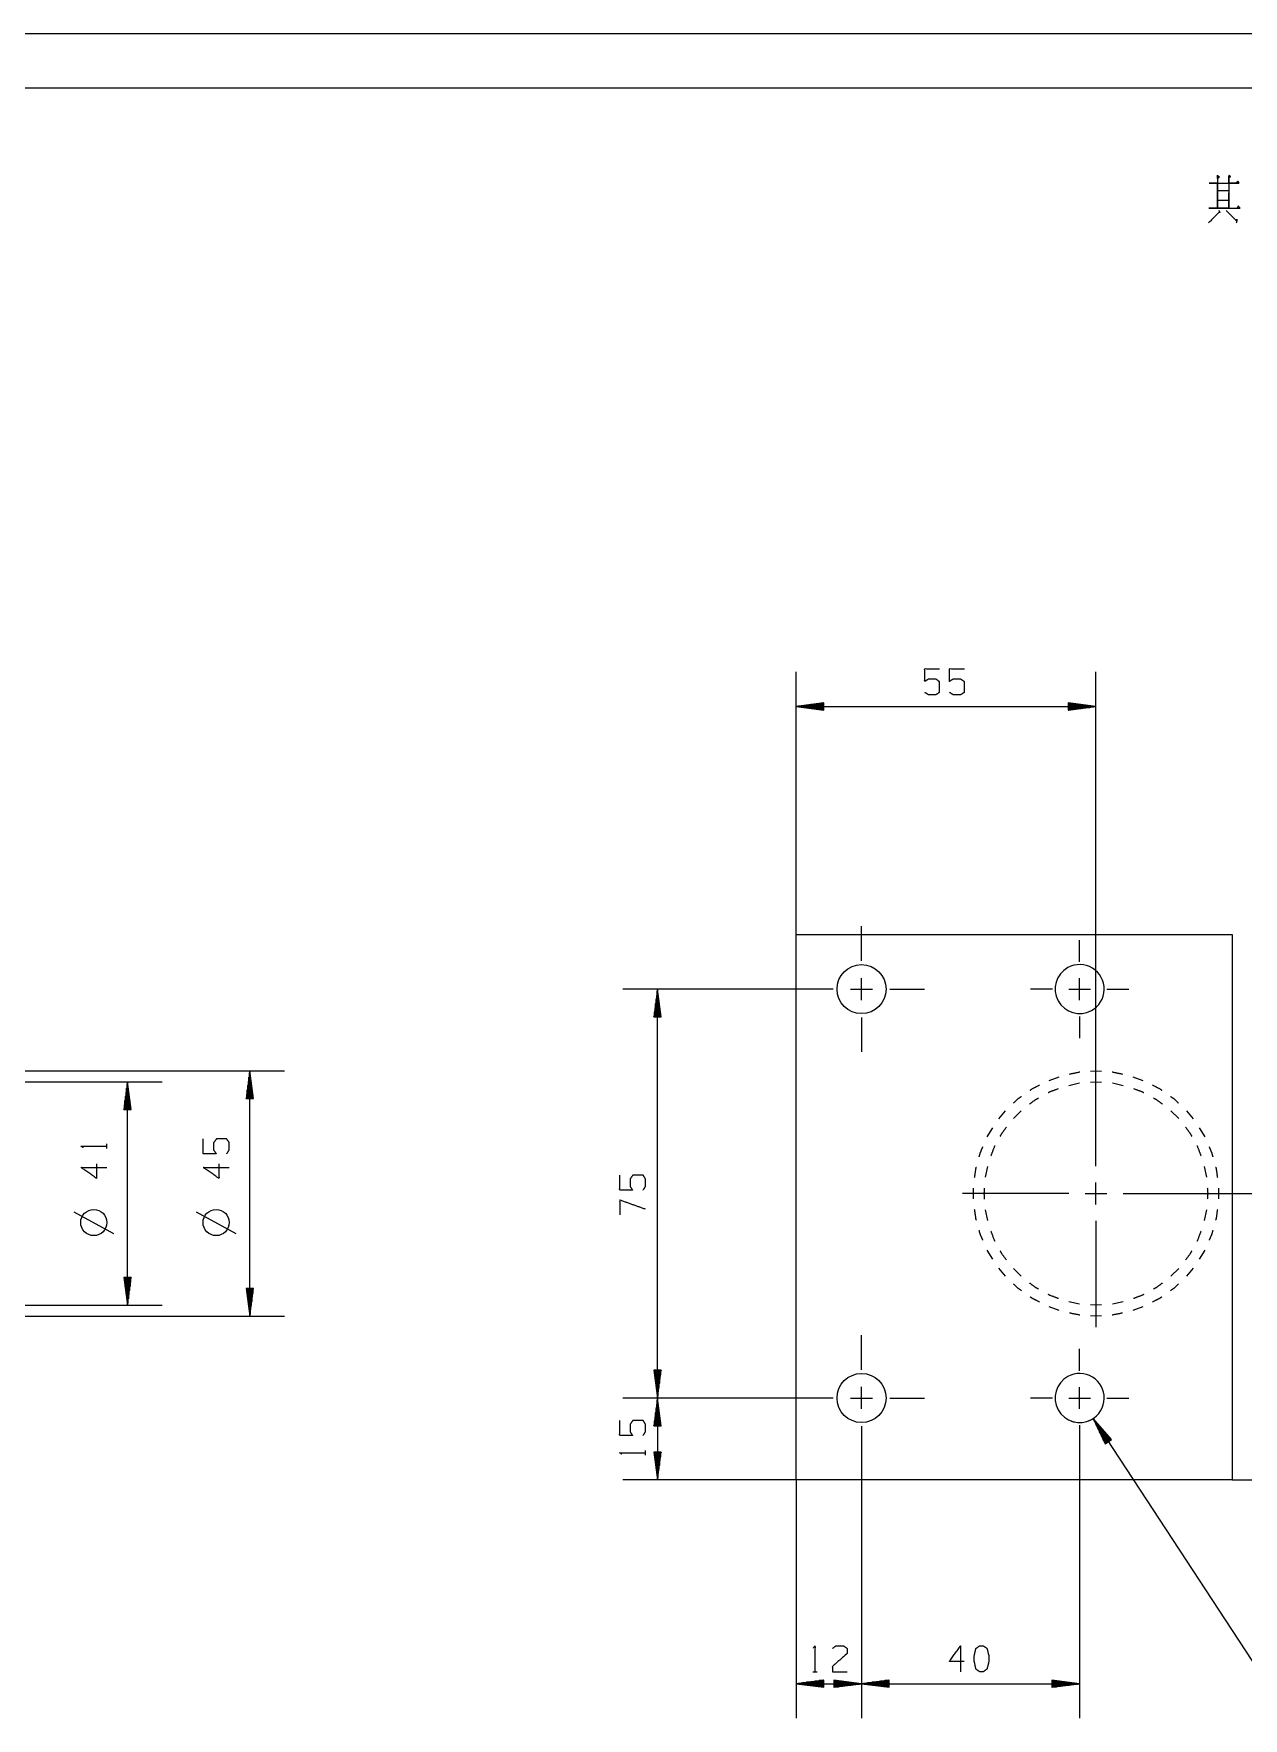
# Model space of a CAD drawing. Header units: millimetres. Extents: x 0 to 420, y 0 to 297.
# Drawn here: x 227.8 to 338.7, y 142.5 to 297 of the extents above; entities that cross this region are included whole.
import ezdxf

# ---------------------------------------------------------------- set-up
doc = ezdxf.new("R2010")
doc.units = ezdxf.units.MM
doc.layers.add('101', color=7, linetype='Continuous', true_color=0xffffff)

msp = doc.modelspace()

# ---------------------------------------------------------------- linework, layer by layer
at = {"layer": '101', "color": 133, "linetype": 'Continuous', "lineweight": 18}
for p, q in [((420, 297), (0, 297)), ((415, 292), (25, 292))]:
    msp.add_line(p, q, dxfattribs=at)
at = {"layer": '101', "color": 22, "linetype": 'Continuous', "lineweight": 18}
for p, q in [((297.68, 214.38), (297.68, 238.47)), ((325.18, 202.88), (325.18, 238.47)), ((300.22, 235.63), (297.68, 235.29)), ((297.68, 235.29), (300.22, 234.96)), ((297.68, 235.29), (325.18, 235.29)), ((300.22, 235.32), (297.87, 235.32)), ((300.22, 235.27), (297.87, 235.27)), ((300.22, 235.37), (298.26, 235.37)), ((300.22, 235.22), (298.26, 235.22)), ((300.22, 235.42), (298.64, 235.42)), ((300.22, 235.17), (298.64, 235.17)), ((300.22, 235.47), (299.03, 235.47)), ((300.22, 235.12), (299.03, 235.12)), ((300.22, 235.52), (299.42, 235.52)), ((300.22, 235.07), (299.42, 235.07)), ((300.22, 235.57), (299.8, 235.57)), ((300.22, 235.01), (299.8, 235.01)), ((300.22, 235.62), (300.19, 235.62)), ((300.22, 235.62), (300.19, 235.62)), ((300.22, 234.96), (300.19, 234.96)), ((300.22, 234.96), (300.19, 234.96)), ((300.22, 234.96), (300.22, 235.63)), ((325.18, 235.29), (322.64, 235.63)), ((322.64, 235.63), (322.64, 234.96)), ((322.64, 235.62), (322.67, 235.62)), ((322.64, 235.62), (322.67, 235.62)), ((322.64, 235.57), (323.06, 235.57)), ((322.64, 235.52), (323.44, 235.52)), ((322.64, 235.47), (323.83, 235.47)), ((322.64, 235.42), (324.22, 235.42)), ((322.64, 235.37), (324.6, 235.37)), ((322.64, 235.32), (324.99, 235.32)), ((322.64, 234.96), (325.18, 235.29)), ((322.64, 235.27), (324.99, 235.27)), ((322.64, 235.22), (324.6, 235.22)), ((322.64, 235.17), (324.22, 235.17)), ((322.64, 235.12), (323.83, 235.12)), ((322.64, 235.07), (323.44, 235.07)), ((322.64, 235.01), (323.06, 235.01)), ((322.64, 234.96), (322.67, 234.96)), ((322.64, 234.96), (322.67, 234.96)), ((297.91, 209.38), (281.79, 209.38)), ((284.96, 209.38), (284.63, 206.84)), ((284.89, 206.84), (284.89, 208.8)), ((284.94, 206.84), (284.94, 209.19)), ((284.96, 171.88), (284.96, 209.38)), ((285.3, 206.84), (284.96, 209.38)), ((284.99, 206.84), (284.99, 209.19)), ((285.04, 206.84), (285.04, 208.8)), ((284.68, 206.84), (284.68, 207.26)), ((284.74, 206.84), (284.74, 207.65)), ((284.79, 206.84), (284.79, 208.03)), ((284.84, 206.84), (284.84, 208.42)), ((285.09, 206.84), (285.09, 208.42)), ((285.14, 206.84), (285.14, 208.03)), ((285.19, 206.84), (285.19, 207.65)), ((285.24, 206.84), (285.24, 207.26)), ((284.63, 206.84), (284.63, 206.87)), ((284.63, 206.84), (284.63, 206.87)), ((284.63, 206.84), (285.3, 206.84)), ((285.29, 206.84), (285.29, 206.87)), ((285.29, 206.84), (285.29, 206.87)), ((224.05, 201.88), (250.75, 201.88)), ((224.05, 200.88), (239.54, 200.88)), ((236.36, 200.88), (236.03, 198.34)), ((236.36, 180.38), (236.36, 200.88)), ((236.7, 198.34), (236.36, 200.88)), ((247.57, 201.88), (247.24, 199.34)), ((247.45, 199.34), (247.45, 200.92)), ((247.5, 199.34), (247.5, 201.3)), ((247.55, 199.34), (247.55, 201.69)), ((247.57, 179.38), (247.57, 201.88)), ((247.91, 199.34), (247.57, 201.88)), ((247.6, 199.34), (247.6, 201.69)), ((247.65, 199.34), (247.65, 201.3)), ((247.7, 199.34), (247.7, 200.92)), ((236.18, 198.34), (236.18, 199.53)), ((236.23, 198.34), (236.23, 199.92)), ((236.28, 198.34), (236.28, 200.3)), ((236.34, 198.34), (236.34, 200.69)), ((236.39, 198.34), (236.39, 200.69)), ((236.44, 198.34), (236.44, 200.3)), ((236.49, 198.34), (236.49, 199.92)), ((236.54, 198.34), (236.54, 199.53)), ((247.24, 199.34), (247.24, 199.37)), ((247.24, 199.34), (247.24, 199.37)), ((247.24, 199.34), (247.91, 199.34)), ((247.29, 199.34), (247.29, 199.76)), ((247.35, 199.34), (247.35, 200.15)), ((247.4, 199.34), (247.4, 200.53)), ((247.75, 199.34), (247.75, 200.53)), ((247.8, 199.34), (247.8, 200.15)), ((247.85, 199.34), (247.85, 199.76)), ((247.9, 199.34), (247.9, 199.37)), ((247.9, 199.34), (247.9, 199.37)), ((236.03, 198.34), (236.03, 198.37)), ((236.03, 198.34), (236.03, 198.37)), ((236.03, 198.34), (236.7, 198.34)), ((236.08, 198.34), (236.08, 198.76)), ((236.13, 198.34), (236.13, 199.15)), ((236.59, 198.34), (236.59, 199.15)), ((236.64, 198.34), (236.64, 198.76)), ((236.69, 198.34), (236.69, 198.37)), ((236.69, 198.34), (236.69, 198.37)), ((337.43, 190.63), (363.73, 190.63)), ((236.7, 182.92), (236.03, 182.92)), ((236.03, 182.92), (236.36, 180.38)), ((236.03, 182.92), (236.03, 182.89)), ((236.03, 182.92), (236.03, 182.89)), ((236.08, 182.92), (236.08, 182.5)), ((236.13, 182.92), (236.13, 182.12)), ((236.18, 182.92), (236.18, 181.73)), ((236.23, 182.92), (236.23, 181.35)), ((236.28, 182.92), (236.28, 180.96)), ((236.34, 182.92), (236.34, 180.57)), ((236.36, 180.38), (236.7, 182.92)), ((236.39, 182.92), (236.39, 180.57)), ((236.44, 182.92), (236.44, 180.96)), ((236.49, 182.92), (236.49, 181.35)), ((236.54, 182.92), (236.54, 181.73)), ((236.59, 182.92), (236.59, 182.12)), ((236.64, 182.92), (236.64, 182.5)), ((236.69, 182.92), (236.69, 182.89)), ((236.69, 182.92), (236.69, 182.89)), ((247.24, 181.92), (247.57, 179.38)), ((247.91, 181.92), (247.24, 181.92)), ((247.24, 181.92), (247.24, 181.89)), ((247.24, 181.92), (247.24, 181.89)), ((247.29, 181.92), (247.29, 181.5)), ((247.35, 181.92), (247.35, 181.12)), ((247.4, 181.92), (247.4, 180.73)), ((247.45, 181.92), (247.45, 180.35)), ((247.5, 181.92), (247.5, 179.96)), ((247.55, 181.92), (247.55, 179.57)), ((247.57, 179.38), (247.91, 181.92)), ((247.6, 181.92), (247.6, 179.57)), ((247.65, 181.92), (247.65, 179.96)), ((247.7, 181.92), (247.7, 180.35)), ((247.75, 181.92), (247.75, 180.73)), ((247.8, 181.92), (247.8, 181.12)), ((247.85, 181.92), (247.85, 181.5)), ((247.9, 181.92), (247.9, 181.89)), ((247.9, 181.92), (247.9, 181.89)), ((224.05, 180.38), (239.54, 180.38)), ((224.05, 179.38), (250.75, 179.38)), ((284.63, 174.42), (284.63, 174.39)), ((284.63, 174.42), (284.96, 171.88)), ((284.63, 174.42), (284.63, 174.39)), ((285.3, 174.42), (284.63, 174.42)), ((284.68, 174.42), (284.68, 174)), ((284.74, 174.42), (284.74, 173.62)), ((284.79, 174.42), (284.79, 173.23)), ((284.84, 174.42), (284.84, 172.85)), ((284.89, 174.42), (284.89, 172.46)), ((284.94, 174.42), (284.94, 172.07)), ((284.96, 171.88), (285.3, 174.42)), ((284.99, 174.42), (284.99, 172.07)), ((285.04, 174.42), (285.04, 172.46)), ((285.09, 174.42), (285.09, 172.85)), ((285.14, 174.42), (285.14, 173.23)), ((285.19, 174.42), (285.19, 173.62)), ((285.24, 174.42), (285.24, 174)), ((285.29, 174.42), (285.29, 174.39)), ((285.29, 174.42), (285.29, 174.39)), ((297.91, 171.88), (281.79, 171.88)), ((297.91, 171.88), (281.79, 171.88)), ((284.96, 171.88), (284.63, 169.34)), ((284.94, 169.34), (284.94, 171.69)), ((284.96, 171.88), (284.96, 164.38)), ((285.3, 169.34), (284.96, 171.88)), ((284.99, 169.34), (284.99, 171.69)), ((284.74, 169.34), (284.74, 170.15)), ((284.79, 169.34), (284.79, 170.53)), ((284.84, 169.34), (284.84, 170.92)), ((284.89, 169.34), (284.89, 171.3)), ((285.04, 169.34), (285.04, 171.3)), ((285.09, 169.34), (285.09, 170.92)), ((285.14, 169.34), (285.14, 170.53)), ((285.19, 169.34), (285.19, 170.15)), ((324.91, 170), (340.7, 145.95)), ((326.59, 168.06), (324.91, 170)), ((324.91, 170), (326.03, 167.69)), ((284.63, 169.34), (284.63, 169.37)), ((284.63, 169.34), (284.63, 169.37)), ((284.63, 169.34), (285.3, 169.34)), ((284.68, 169.34), (284.68, 169.76)), ((285.24, 169.34), (285.24, 169.76)), ((285.29, 169.34), (285.29, 169.37)), ((285.29, 169.34), (285.29, 169.37)), ((326.29, 167.86), (325, 169.83)), ((326.33, 167.89), (325.04, 169.85)), ((326.24, 167.84), (325.17, 169.48)), ((326.37, 167.92), (325.3, 169.56)), ((326.2, 167.81), (325.34, 169.12)), ((326.16, 167.78), (325.51, 168.77)), ((326.41, 167.95), (325.55, 169.26)), ((326.12, 167.75), (325.68, 168.42)), ((326.46, 167.97), (325.8, 168.97)), ((326.5, 168), (326.06, 168.67)), ((284.63, 166.92), (284.63, 166.89)), ((284.63, 166.92), (284.63, 166.89)), ((285.3, 166.92), (284.63, 166.92)), ((284.63, 166.92), (284.96, 164.38)), ((284.68, 166.92), (284.68, 166.5)), ((284.74, 166.92), (284.74, 166.12)), ((284.79, 166.92), (284.79, 165.73)), ((284.84, 166.92), (284.84, 165.35)), ((284.89, 166.92), (284.89, 164.96)), ((284.94, 166.92), (284.94, 164.57)), ((284.96, 164.38), (285.3, 166.92)), ((284.99, 166.92), (284.99, 164.57)), ((285.04, 166.92), (285.04, 164.96)), ((285.09, 166.92), (285.09, 165.35)), ((285.14, 166.92), (285.14, 165.73)), ((285.19, 166.92), (285.19, 166.12)), ((285.24, 166.92), (285.24, 166.5)), ((285.29, 166.92), (285.29, 166.89)), ((285.29, 166.92), (285.29, 166.89)), ((323.68, 167.38), (323.68, 142.51)), ((326.07, 167.72), (325.85, 168.07)), ((326.03, 167.7), (326.01, 167.72)), ((326.03, 167.7), (326.01, 167.72)), ((326.03, 167.69), (326.59, 168.06)), ((326.54, 168.03), (326.31, 168.38)), ((326.58, 168.06), (326.57, 168.09)), ((326.58, 168.06), (326.57, 168.09)), ((303.68, 166.12), (303.68, 142.51)), ((303.68, 166.12), (303.68, 142.51)), ((297.68, 164.38), (281.79, 164.38)), ((297.68, 164.38), (297.68, 142.51)), ((337.68, 164.38), (363.73, 164.38)), ((300.22, 146.01), (297.68, 145.68)), ((297.68, 145.68), (300.22, 145.35)), ((297.68, 145.68), (303.68, 145.68)), ((300.22, 145.71), (297.87, 145.71)), ((300.22, 145.65), (297.87, 145.65)), ((300.22, 145.76), (298.26, 145.76)), ((300.22, 145.6), (298.26, 145.6)), ((300.22, 145.81), (298.64, 145.81)), ((300.22, 145.55), (298.64, 145.55)), ((300.22, 145.86), (299.03, 145.86)), ((300.22, 145.5), (299.03, 145.5)), ((300.22, 145.91), (299.42, 145.91)), ((300.22, 145.45), (299.42, 145.45)), ((300.22, 145.96), (299.8, 145.96)), ((300.22, 145.4), (299.8, 145.4)), ((300.22, 146.01), (300.19, 146.01)), ((300.22, 146.01), (300.19, 146.01)), ((300.22, 145.35), (300.19, 145.35)), ((300.22, 145.35), (300.19, 145.35)), ((300.22, 145.35), (300.22, 146.01)), ((301.14, 146.01), (301.17, 146.01)), ((301.14, 146.01), (301.17, 146.01)), ((301.14, 146.01), (301.14, 145.35)), ((303.68, 145.68), (301.14, 146.01)), ((301.14, 145.96), (301.56, 145.96)), ((301.14, 145.91), (301.94, 145.91)), ((301.14, 145.86), (302.33, 145.86)), ((301.14, 145.81), (302.72, 145.81)), ((301.14, 145.76), (303.1, 145.76)), ((301.14, 145.71), (303.49, 145.71)), ((301.14, 145.35), (303.68, 145.68)), ((301.14, 145.65), (303.49, 145.65)), ((301.14, 145.6), (303.1, 145.6)), ((301.14, 145.55), (302.72, 145.55)), ((301.14, 145.5), (302.33, 145.5)), ((301.14, 145.45), (301.94, 145.45)), ((301.14, 145.4), (301.56, 145.4)), ((301.14, 145.35), (301.17, 145.35)), ((301.14, 145.35), (301.17, 145.35)), ((306.22, 146.01), (303.68, 145.68)), ((303.68, 145.68), (323.68, 145.68)), ((303.68, 145.68), (306.22, 145.35)), ((306.22, 145.71), (303.87, 145.71)), ((306.22, 145.65), (303.87, 145.65)), ((306.22, 145.76), (304.26, 145.76)), ((306.22, 145.6), (304.26, 145.6)), ((306.22, 145.81), (304.64, 145.81)), ((306.22, 145.55), (304.64, 145.55)), ((306.22, 145.86), (305.03, 145.86)), ((306.22, 145.5), (305.03, 145.5)), ((306.22, 145.91), (305.42, 145.91)), ((306.22, 145.45), (305.42, 145.45)), ((306.22, 145.96), (305.8, 145.96)), ((306.22, 145.4), (305.8, 145.4)), ((306.22, 146.01), (306.19, 146.01)), ((306.22, 146.01), (306.19, 146.01)), ((306.22, 145.35), (306.19, 145.35)), ((306.22, 145.35), (306.19, 145.35)), ((306.22, 145.35), (306.22, 146.01)), ((321.14, 146.01), (321.17, 146.01)), ((321.14, 146.01), (321.14, 145.35)), ((323.68, 145.68), (321.14, 146.01)), ((321.14, 146.01), (321.17, 146.01)), ((321.14, 145.96), (321.56, 145.96)), ((321.14, 145.91), (321.94, 145.91)), ((321.14, 145.86), (322.33, 145.86)), ((321.14, 145.81), (322.72, 145.81)), ((321.14, 145.76), (323.1, 145.76)), ((321.14, 145.71), (323.49, 145.71)), ((321.14, 145.35), (323.68, 145.68)), ((321.14, 145.65), (323.49, 145.65)), ((321.14, 145.6), (323.1, 145.6)), ((321.14, 145.55), (322.72, 145.55)), ((321.14, 145.5), (322.33, 145.5)), ((321.14, 145.45), (321.94, 145.45)), ((321.14, 145.4), (321.56, 145.4)), ((321.14, 145.35), (321.17, 145.35)), ((321.14, 145.35), (321.17, 145.35))]:
    msp.add_line(p, q, dxfattribs=at)
at = {"layer": '101', "color": 151, "linetype": 'Continuous', "lineweight": 18}
for p, q in [((303.68, 211.97), (303.68, 215.15)), ((323.68, 211.88), (323.68, 213.88)), ((303.68, 208.38), (303.68, 210.39)), ((323.68, 208.38), (323.68, 210.38)), ((301.09, 209.38), (297.91, 209.38)), ((302.68, 209.38), (304.68, 209.38)), ((306.27, 209.38), (309.45, 209.38)), ((321.18, 209.38), (319.18, 209.38)), ((322.68, 209.38), (324.68, 209.38)), ((326.18, 209.38), (328.18, 209.38)), ((303.68, 206.79), (303.68, 203.62)), ((323.68, 206.88), (323.68, 204.88)), ((325.18, 193.13), (325.18, 202.88)), ((325.18, 189.63), (325.18, 191.63)), ((322.68, 190.63), (312.93, 190.63)), ((324.18, 190.63), (326.18, 190.63)), ((327.68, 190.63), (337.43, 190.63)), ((325.18, 188.13), (325.18, 178.38)), ((303.68, 174.47), (303.68, 177.65)), ((323.68, 174.38), (323.68, 176.38)), ((301.09, 171.88), (297.91, 171.88)), ((302.68, 171.88), (304.68, 171.88)), ((303.68, 170.88), (303.68, 172.89)), ((306.27, 171.88), (309.45, 171.88)), ((321.18, 171.88), (319.18, 171.88)), ((322.68, 171.88), (324.68, 171.88)), ((323.68, 170.88), (323.68, 172.88)), ((326.18, 171.88), (328.18, 171.88)), ((303.68, 169.29), (303.68, 166.12)), ((323.68, 169.38), (323.68, 167.38))]:
    msp.add_line(p, q, dxfattribs=at)
at = {"layer": '101', "color": 92, "linetype": 'Continuous', "lineweight": 25}
for p, q in [((297.68, 214.38), (337.68, 214.38)), ((297.68, 164.38), (297.68, 214.38)), ((337.68, 214.38), (337.68, 164.38)), ((337.68, 164.38), (297.68, 164.38))]:
    msp.add_line(p, q, dxfattribs=at)
at = {"layer": '101', "color": 53, "linetype": 'Continuous', "lineweight": 18}
for p, q in [((320.88, 201.01), (321.8, 201.34)), ((324.68, 200.85), (325.18, 200.88)), ((324.69, 201.85), (325.18, 201.88)), ((325.18, 201.88), (325.67, 201.85)), ((325.18, 200.88), (325.68, 200.85)), ((328.56, 201.34), (329.48, 201.01)), ((322.69, 200.55), (323.68, 200.77)), ((326.68, 200.77), (327.67, 200.55)), ((316.27, 197.47), (316.89, 198.23)), ((317.6, 197.51), (318.31, 198.22)), ((332.05, 198.22), (332.77, 197.51)), ((333.47, 198.23), (334.09, 197.47)), ((315.2, 195.83), (315.71, 196.66)), ((334.65, 196.66), (335.16, 195.83)), ((315.04, 192.14), (315.26, 193.12)), ((335.1, 193.12), (335.32, 192.14)), ((313.96, 190.14), (313.96, 191.12)), ((336.4, 191.12), (336.4, 190.14)), ((315.26, 188.15), (315.04, 189.13)), ((335.32, 189.13), (335.1, 188.15)), ((315.71, 184.6), (315.2, 185.44)), ((335.16, 185.44), (334.65, 184.6)), ((316.89, 183.04), (316.27, 183.8)), ((318.31, 183.05), (317.6, 183.76)), ((332.77, 183.76), (332.05, 183.05)), ((334.09, 183.8), (333.47, 183.04)), ((321.8, 179.92), (320.88, 180.25)), ((323.68, 180.5), (322.69, 180.71)), ((325.18, 180.38), (324.68, 180.42)), ((325.18, 179.38), (324.69, 179.42)), ((325.68, 180.42), (325.18, 180.38)), ((325.67, 179.42), (325.18, 179.38)), ((327.67, 180.71), (326.68, 180.5)), ((329.48, 180.25), (328.56, 179.92))]:
    msp.add_line(p, q, dxfattribs=at)
at = {"layer": '101', "color": 72, "linetype": 'Continuous', "lineweight": 18}
for p, q in [((234.47, 194.76), (234.47, 195.19)), ((235.11, 186.93), (231.46, 188.93)), ((246.33, 186.93), (242.68, 188.93)), ((283.87, 166.65), (283.87, 167.07)), ((299.2, 146.77), (299.62, 146.77))]:
    msp.add_line(p, q, dxfattribs=at)
at = {"layer": '101', "color": 92, "linetype": 'Continuous', "lineweight": 25}
for centre in [(303.68, 209.38), (303.68, 171.88)]:
    msp.add_circle(centre, 2.25, dxfattribs=at)
at = {"layer": '101', "color": 72, "linetype": 'Continuous', "lineweight": 18}
for centre in [(233.27, 187.97), (244.49, 187.97)]:
    msp.add_circle(centre, 1.2, dxfattribs=at)
at = {"layer": '101', "color": 92, "linetype": 'Continuous', "lineweight": 25}
for centre, start, end in [((323.68, 209.38), 118.6479, 298.6479), ((323.68, 209.38), 298.6479, 118.6479), ((323.68, 171.88), 118.6479, 298.6479), ((323.68, 171.88), 298.6479, 118.6479)]:
    msp.add_arc(centre, 2.25, start, end, dxfattribs=at)
at = {"layer": '101', "color": 22, "linetype": 'Continuous', "lineweight": 18}
msp.add_arc((323.68, 171.88), 2.25, 248.5959, 298.6479, dxfattribs=at)
at = {"layer": '101', "color": 72, "linetype": 'Continuous', "lineweight": 18}
for points, knots in [([(336.3, 284.01), (336.49, 283.86), (336.33, 283.71), (336.33, 284.01), (336.33, 281.01), (336.33, 283.3), (335.56, 283.3), (338.29, 283.3), (337.37, 283.3), (337.37, 283.98), (337.37, 281.01), (337.37, 282.59), (336.3, 282.59), (336.3, 281.73), (337.37, 281.73), (337.37, 281.01), (335.51, 281.01), (338.37, 281.01), (338.24, 281.2), (338.11, 281.01)], [0, 0, 0.009717, 0.01862, 0.030836, 0.152989, 0.24613, 0.277436, 0.388627, 0.426411, 0.453896, 0.574522, 0.638652, 0.681834, 0.716953, 0.760134, 0.789145, 0.864711, 0.9813, 0.99065, 1, 1]), ([(337.39, 283.79), (337.52, 283.9), (337.37, 284.01)], [0, 0, 0.471535, 1, 1]), ([(338.05, 283.3), (338.19, 283.49), (338.27, 283.3)], [0, 0, 0.529971, 1, 1]), ([(336.44, 280.79), (336.54, 280.6), (336.52, 280.68), (335.51, 279.66)], [0, 0, 0.125001, 0.171159, 1, 1]), ([(337.13, 280.79), (338.11, 279.81), (338.11, 280), (338.05, 279.66)], [0, 0, 0.723289, 0.821343, 1, 1]), ([(309.47, 236.61), (309.81, 236.39), (310.5, 236.39), (310.83, 236.61), (310.83, 237.56), (310.5, 237.81), (309.81, 237.81), (309.47, 237.59), (309.47, 238.76), (310.83, 238.76)], [0, 0, 0.062229, 0.168345, 0.230572, 0.376816, 0.441264, 0.547379, 0.609608, 0.79049, 1, 1]), ([(311.75, 236.61), (312.08, 236.39), (312.77, 236.39), (313.11, 236.61), (313.11, 237.56), (312.77, 237.81), (312.08, 237.81), (311.75, 237.59), (311.75, 238.76), (313.11, 238.76)], [0, 0, 0.062229, 0.168343, 0.230572, 0.376816, 0.441265, 0.54738, 0.609608, 0.790488, 1, 1]), ([(232.3, 194.83), (232.1, 194.97), (234.47, 194.97)], [0, 0, 0.093489, 1, 1]), ([(245.46, 194.28), (245.69, 194.62), (245.69, 195.31), (245.46, 195.64), (244.51, 195.64), (244.26, 195.31), (244.26, 194.62), (244.49, 194.28), (243.31, 194.28), (243.31, 195.64)], [0, 0, 0.062229, 0.168345, 0.230571, 0.376815, 0.441265, 0.54738, 0.609609, 0.79049, 1, 1]), ([(233.52, 193.37), (233.52, 192.02), (232.1, 193.03), (234.47, 193.03)], [0, 0, 0.245868, 0.565295, 1, 1]), ([(244.74, 193.37), (244.74, 192.02), (243.31, 193.03), (245.69, 193.03)], [0, 0, 0.245868, 0.565295, 1, 1]), ([(283.65, 190.95), (283.87, 191.29), (283.87, 191.97), (283.65, 192.31), (282.7, 192.31), (282.45, 191.97), (282.45, 191.29), (282.67, 190.95), (281.5, 190.95), (281.5, 192.31)], [0, 0, 0.062229, 0.168345, 0.230571, 0.376815, 0.441265, 0.54738, 0.609609, 0.79049, 1, 1]), ([(283.87, 189.19), (281.5, 190.03), (281.5, 188.69)], [0, 0, 0.652472, 1, 1]), ([(283.65, 168.45), (283.87, 168.79), (283.87, 169.47), (283.65, 169.81), (282.7, 169.81), (282.45, 169.47), (282.45, 168.79), (282.67, 168.45), (281.5, 168.45), (281.5, 169.81)], [0, 0, 0.062228, 0.168343, 0.230571, 0.376815, 0.441266, 0.547381, 0.609609, 0.79049, 1, 1]), ([(281.7, 166.72), (281.5, 166.86), (283.87, 166.86)], [0, 0, 0.093493, 1, 1]), ([(299.27, 148.95), (299.41, 149.15), (299.41, 146.77)], [0, 0, 0.093486, 1, 1]), ([(301.02, 148.92), (301.33, 149.15), (302.02, 149.15), (302.36, 148.92), (302.36, 148.45), (301, 147.25), (301.02, 146.77), (302.36, 146.77)], [0, 0, 0.069693, 0.192977, 0.265274, 0.350227, 0.67474, 0.759751, 1, 1]), ([(313.08, 147.72), (311.74, 147.72), (312.75, 149.15), (312.75, 146.77)], [0, 0, 0.245869, 0.565294, 1, 1]), ([(314.85, 146.77), (315.18, 147.02), (315.36, 147.72), (315.36, 148.2), (315.18, 148.92), (314.85, 149.15), (314.51, 149.15), (314.17, 148.92), (314, 148.2), (314.02, 147.72), (314.17, 147.02), (314.51, 146.77), (314.85, 146.77)], [0, 0, 0.067524, 0.18397, 0.260583, 0.380943, 0.446139, 0.500306, 0.565503, 0.685862, 0.762528, 0.878309, 0.945833, 1, 1])]:
    msp.add_open_spline(points, degree=1, knots=knots, dxfattribs=at)
at = {"layer": '101', "color": 53, "linetype": 'Continuous', "lineweight": 18}
for points, knots in [([(322.75, 201.59), (323.65, 201.78), (323.71, 201.78)], [0, 0, 0.9348, 1, 1]), ([(326.65, 201.78), (326.71, 201.78), (327.61, 201.59)], [0, 0, 0.065201, 1, 1]), ([(317.6, 198.91), (318.08, 199.36), (318.34, 199.54)], [0, 0, 0.673917, 1, 1]), ([(319.09, 198.84), (319.64, 199.25), (319.92, 199.41)], [0, 0, 0.68182, 1, 1]), ([(319.14, 200.11), (319.33, 200.24), (320, 200.59)], [0, 0, 0.23914, 1, 1]), ([(320.8, 199.89), (320.92, 199.96), (321.74, 200.26)], [0, 0, 0.136365, 1, 1]), ([(328.62, 200.26), (329.44, 199.96), (329.56, 199.89)], [0, 0, 0.863638, 1, 1]), ([(330.36, 200.59), (331.03, 200.24), (331.22, 200.11)], [0, 0, 0.76086, 1, 1]), ([(330.44, 199.41), (330.72, 199.25), (331.27, 198.84)], [0, 0, 0.31818, 1, 1]), ([(332.02, 199.54), (332.28, 199.36), (332.76, 198.91)], [0, 0, 0.326083, 1, 1]), ([(316.4, 195.89), (316.56, 196.17), (316.97, 196.72)], [0, 0, 0.318173, 1, 1]), ([(333.39, 196.72), (333.8, 196.17), (333.96, 195.89)], [0, 0, 0.681827, 1, 1]), ([(314.47, 194.01), (314.58, 194.4), (314.81, 194.93)], [0, 0, 0.413037, 1, 1]), ([(315.55, 194.08), (315.86, 194.89), (315.92, 195.01)], [0, 0, 0.863635, 1, 1]), ([(334.44, 195.01), (334.5, 194.89), (334.81, 194.08)], [0, 0, 0.136365, 1, 1]), ([(335.55, 194.93), (335.78, 194.4), (335.89, 194.01)], [0, 0, 0.586966, 1, 1]), ([(314.05, 192.1), (314.17, 192.92), (314.21, 193.06)], [0, 0, 0.847828, 1, 1]), ([(336.15, 193.06), (336.2, 192.92), (336.31, 192.1)], [0, 0, 0.152177, 1, 1]), ([(314.97, 190.13), (314.93, 190.63), (314.97, 191.13)], [0, 0, 0.50001, 1, 1]), ([(335.39, 191.13), (335.43, 190.63), (335.39, 190.13)], [0, 0, 0.49999, 1, 1]), ([(314.21, 188.2), (314.17, 188.34), (314.05, 189.17)], [0, 0, 0.152169, 1, 1]), ([(336.31, 189.17), (336.2, 188.34), (336.15, 188.2)], [0, 0, 0.847827, 1, 1]), ([(314.81, 186.34), (314.58, 186.86), (314.47, 187.25)], [0, 0, 0.586963, 1, 1]), ([(315.92, 186.25), (315.86, 186.37), (315.55, 187.19)], [0, 0, 0.136347, 1, 1]), ([(334.81, 187.19), (334.5, 186.37), (334.44, 186.25)], [0, 0, 0.863653, 1, 1]), ([(335.89, 187.25), (335.78, 186.86), (335.55, 186.34)], [0, 0, 0.413034, 1, 1]), ([(316.97, 184.54), (316.56, 185.09), (316.4, 185.37)], [0, 0, 0.681827, 1, 1]), ([(333.96, 185.37), (333.8, 185.09), (333.39, 184.54)], [0, 0, 0.318173, 1, 1]), ([(318.34, 181.72), (318.08, 181.91), (317.6, 182.36)], [0, 0, 0.326083, 1, 1]), ([(319.92, 181.86), (319.64, 182.01), (319.09, 182.42)], [0, 0, 0.318173, 1, 1]), ([(331.27, 182.42), (330.72, 182.01), (330.44, 181.86)], [0, 0, 0.681827, 1, 1]), ([(332.76, 182.36), (332.28, 181.91), (332.02, 181.72)], [0, 0, 0.673917, 1, 1]), ([(320, 180.68), (319.33, 181.02), (319.14, 181.16)], [0, 0, 0.76086, 1, 1]), ([(321.74, 181), (320.92, 181.31), (320.8, 181.37)], [0, 0, 0.863627, 1, 1]), ([(329.56, 181.37), (329.44, 181.31), (328.62, 181)], [0, 0, 0.136371, 1, 1]), ([(331.22, 181.16), (331.03, 181.02), (330.36, 180.68)], [0, 0, 0.23914, 1, 1]), ([(323.71, 179.48), (323.65, 179.49), (322.75, 179.67)], [0, 0, 0.065199, 1, 1]), ([(327.61, 179.67), (326.71, 179.49), (326.65, 179.48)], [0, 0, 0.9348, 1, 1])]:
    msp.add_open_spline(points, degree=1, knots=knots, dxfattribs=at)

doc.saveas('drawing.dxf')
